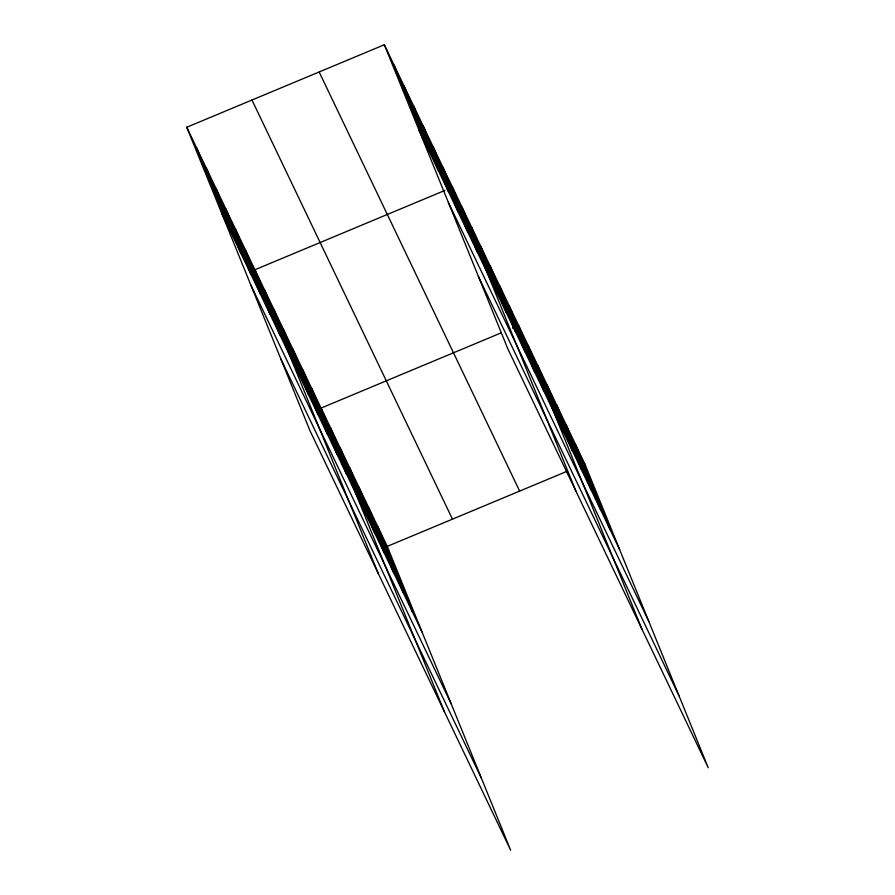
<?xml version="1.0" encoding="UTF-8"?>
<svg xmlns="http://www.w3.org/2000/svg" width="895" height="895" viewBox="0 0 895 895"><rect width="100%" height="100%" fill="white"/><g stroke="black" fill="none" stroke-linecap="round" stroke-linejoin="round"><path stroke-width="1.34" d="M186.764 127.258L387.267 546.375L510.665 850.25L310.162 431.121L186.764 127.258L384.335 44.75L584.838 463.878L708.236 767.742L507.733 348.625L384.335 44.75M444.983 190.389L254.941 269.753L378.328 573.628M447.5 189.348L452.512 187.256L575.899 491.12M501.122 332.895L321.104 408.064L444.491 711.939M512.41 328.185L518.675 325.567L642.062 629.431M387.267 546.375L567.285 471.206M579.826 465.971L584.838 463.878M419.095 130.357L619.608 549.474M448.35 202.382L648.853 621.51M478.478 276.589L678.981 695.717M319.146 71.98L519.648 491.098M251.965 100.027L452.467 519.156M221.524 212.853L422.026 631.982M250.779 284.89L451.281 704.007M280.907 359.096L481.409 778.225M575.395 444.121L610.155 529.717M565.942 424.353L600.702 509.96M556.489 404.596L591.248 490.203M547.035 384.839L581.795 470.446M537.582 365.082L572.341 450.688M528.128 345.325L562.888 430.931M509.221 305.81L543.981 391.406M499.768 286.042L534.528 371.649M490.315 266.285L525.085 351.892M480.872 246.528L515.632 332.134M471.419 226.771L506.178 312.377M461.965 207.013L496.725 292.62M442.768 166.895L477.527 252.502M433.035 146.534L467.794 232.141M423.29 126.184L458.05 211.779M413.557 105.823L448.317 191.429M403.813 85.461L438.572 171.068M394.08 65.111L428.839 150.707M377.824 526.618L412.584 612.225M368.371 506.861L403.13 592.468M358.917 487.104L393.677 572.711M349.464 467.347L384.223 552.953M340.01 447.589L374.77 533.185M330.557 427.832L365.317 513.428M311.65 388.307L346.41 473.914M302.197 368.55L336.956 454.157M292.743 348.793L327.514 434.399M283.301 329.036L318.061 414.642M273.848 309.278L308.607 394.874M264.394 289.51L299.154 375.117M245.196 249.403L279.956 334.998M235.463 229.042L270.223 314.648M225.719 208.68L260.479 294.287M215.986 188.33L250.745 273.926M206.242 167.969L241.001 253.576M196.508 147.608L231.268 233.215"/></g></svg>
